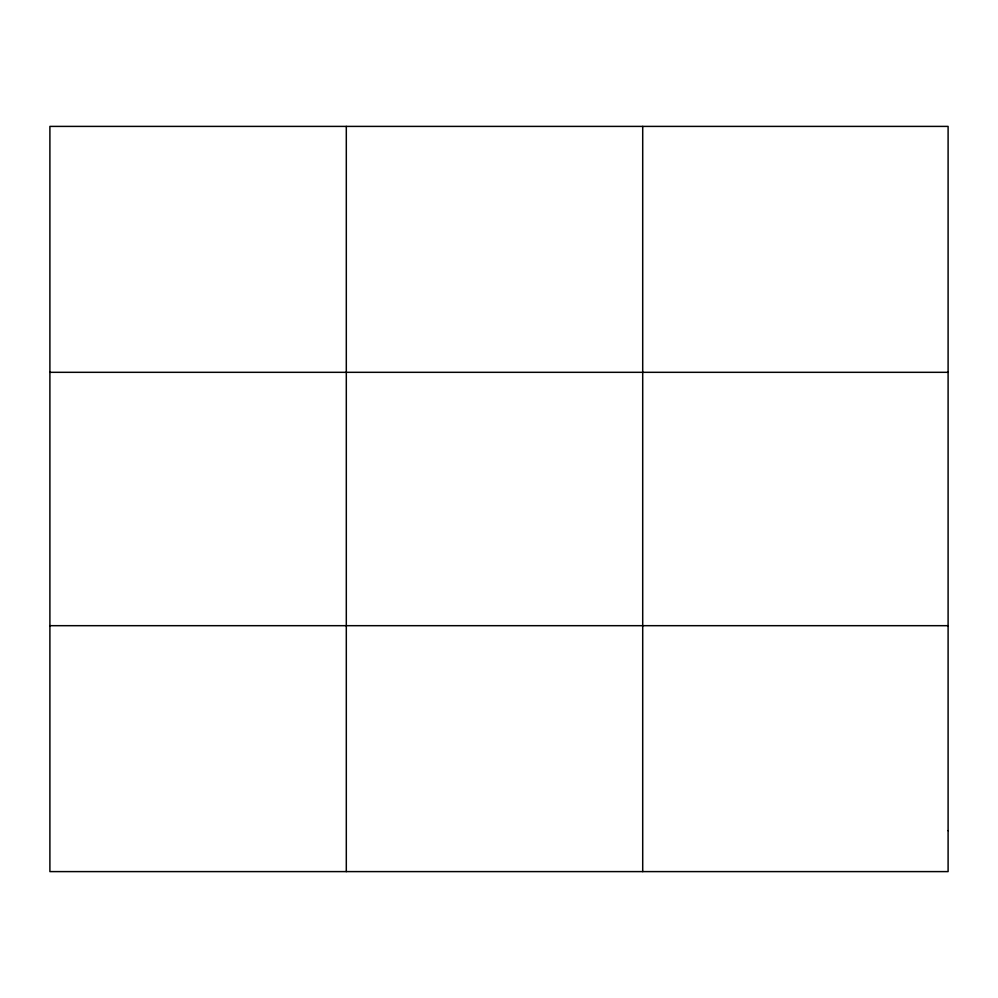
<?xml version="1.0" encoding="UTF-8"?>
<svg xmlns="http://www.w3.org/2000/svg" width="998" height="998" viewBox="0 0 998 998"><rect width="100%" height="100%" fill="white"/><g stroke="black" fill="none" stroke-linecap="round" stroke-linejoin="round"><path stroke-width="1.5" d="M346.306 871.603L346.306 126.397M642.712 871.603L642.712 126.397M49.9 372.316L948.1 372.316M49.9 625.684L948.1 625.684M948.1 830.61L948.1 871.603L49.9 871.603L49.9 126.397L948.1 126.397L948.1 830.61"/></g></svg>
